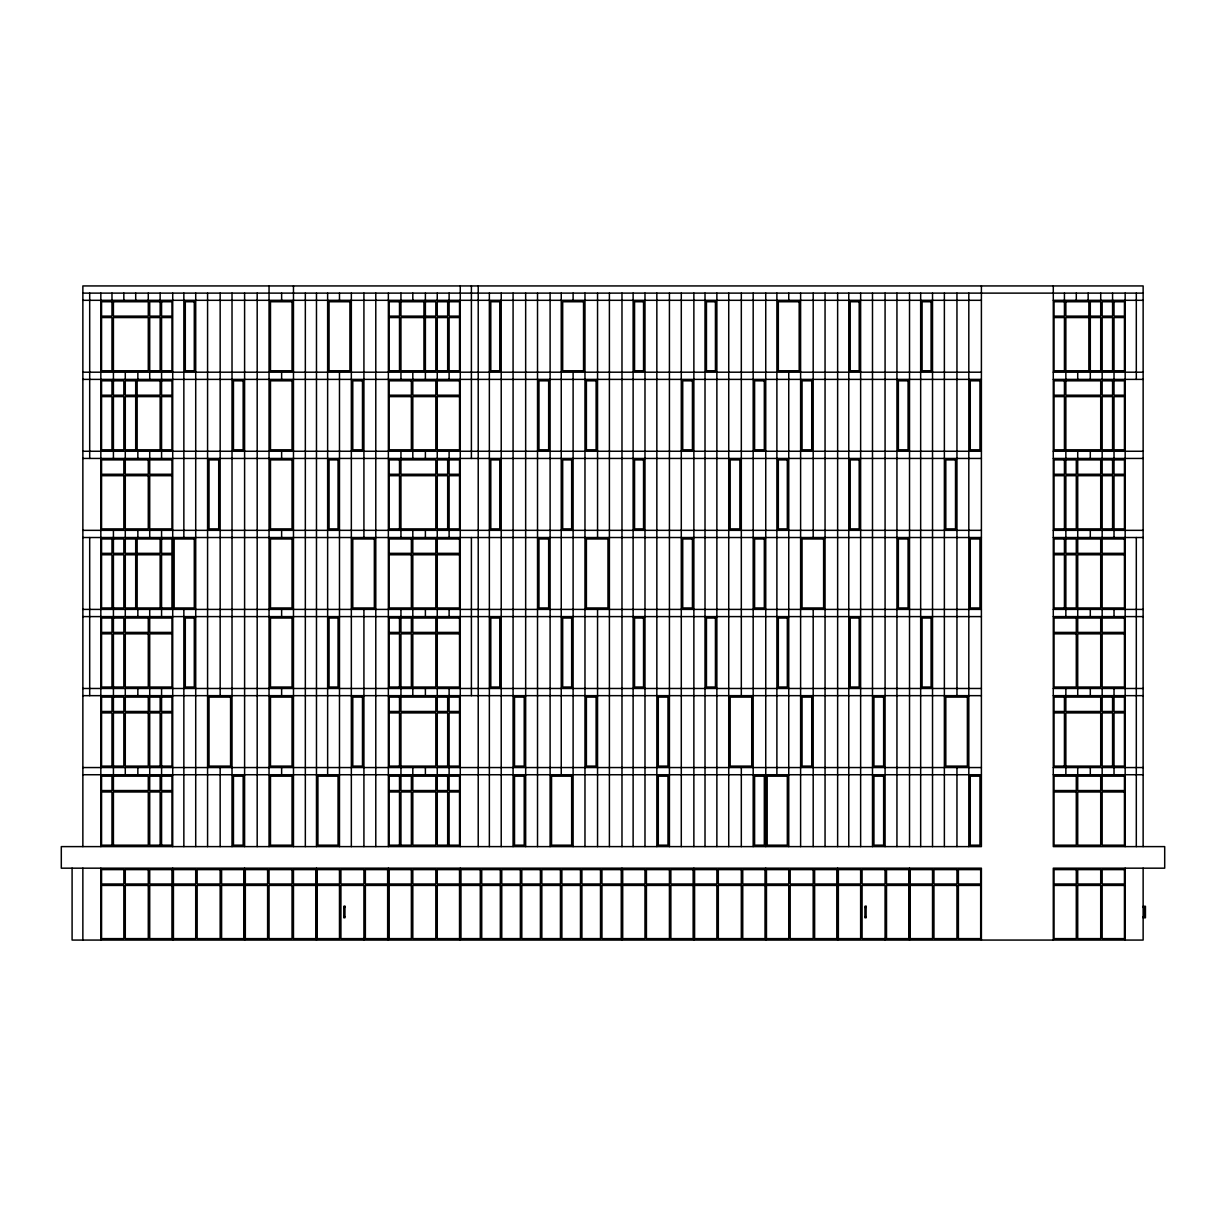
<?xml version="1.0" encoding="UTF-8"?>
<svg xmlns="http://www.w3.org/2000/svg" width="1226" height="1226" viewBox="0 0 1226 1226"><rect width="100%" height="100%" fill="white"/><g stroke="black" fill="none" stroke-linecap="round" stroke-linejoin="round"><path stroke-width="1.5" d="M82.862 293.121L1143.138 293.121M82.862 300.309L981.398 300.309M1053.287 300.309L1143.138 300.309M82.862 372.198L981.398 372.198M1053.287 372.198L1143.138 372.198M82.862 379.386L981.398 379.386M1053.287 379.386L1143.138 379.386M82.862 451.26L981.398 451.26M1053.287 451.26L1143.138 451.26M82.862 458.447L981.398 458.447M1053.287 458.447L1143.138 458.447M82.862 530.337L981.398 530.337M1053.287 530.337L1143.138 530.337M82.862 537.524L981.398 537.524M1053.287 537.524L1143.138 537.524M82.862 609.399L981.398 609.399M1053.287 609.399L1143.138 609.399M82.862 616.601L981.398 616.601M1053.287 616.601L1143.138 616.601M82.862 688.476L981.398 688.476M1053.287 688.476L1143.138 688.476M82.862 695.663L981.398 695.663M1053.287 695.663L1143.138 695.663M82.862 767.553L981.398 767.553M1053.287 767.553L1143.138 767.553M82.862 774.74L981.398 774.74M1053.287 774.74L1143.138 774.74M1143.138 906.275L1145.436 906.275L1145.436 917.784L1143.138 917.784M343.801 907.439L344.95 907.439M864.943 907.439L866.092 907.439M1143.138 907.439L1144.287 907.439L1144.287 916.634L1143.138 916.634M343.801 916.634L344.95 916.634M864.943 916.634L866.092 916.634M363.923 938.626L340.92 938.626L340.92 885.433L363.923 885.433L363.923 940.066M885.08 938.626L862.077 938.626L862.077 885.433L885.08 885.433L885.08 940.066M1143.138 846.614L1143.138 285.934L82.862 285.934L82.862 846.614M1143.138 868.177L1143.138 940.066L72.089 940.066L72.089 868.177M1136.303 293.121L1136.303 379.386M1136.303 537.524L1136.303 846.614M1125.162 293.121L1125.162 846.614M1125.162 868.177L1125.162 940.066M1114.02 301.749L1114.02 316.124L1124.441 316.124L1124.441 301.749L1102.159 301.749L1102.159 316.124L1112.58 316.124L1112.58 301.749M1114.02 370.758L1114.02 317.565L1124.441 317.565L1124.441 370.758L1102.159 370.758L1102.159 317.565L1112.58 317.565L1112.58 370.758M1114.02 372.198L1114.02 379.386M1114.02 380.826L1114.02 395.201L1124.441 395.201L1124.441 380.826L1102.159 380.826L1102.159 395.201L1112.58 395.201L1112.58 380.826M1114.02 449.819L1114.02 396.626L1124.441 396.626L1124.441 449.819L1102.159 449.819L1102.159 396.626L1112.58 396.626L1112.58 449.819M1114.02 451.26L1114.02 458.447M1114.02 459.888L1114.02 474.263L1124.441 474.263L1124.441 459.888L1102.159 459.888L1102.159 474.263L1112.58 474.263L1112.58 459.888M1114.02 528.896L1114.02 475.703L1124.441 475.703L1124.441 528.896L1102.159 528.896L1102.159 475.703L1112.58 475.703L1112.58 528.896M1114.02 530.337L1114.02 537.524M1114.02 609.399L1114.02 616.601M1114.02 688.476L1114.02 695.663M1114.02 697.104L1114.02 711.478L1124.441 711.478L1124.441 697.104L1102.159 697.104L1102.159 711.478L1112.58 711.478L1112.58 697.104M1114.02 766.112L1114.02 712.919L1124.441 712.919L1124.441 766.112L1102.159 766.112L1102.159 712.919L1112.58 712.919L1112.58 766.112M1114.02 767.553L1114.02 774.74M1112.58 293.121L1112.58 300.309M1102.159 372.198L1102.159 379.386M1102.159 451.26L1102.159 458.447M1102.159 530.337L1102.159 537.524M1102.159 609.399L1102.159 616.601M1102.159 688.476L1102.159 695.663M1102.159 767.553L1102.159 774.74M1100.718 293.121L1100.718 300.309M1090.297 301.749L1090.297 316.124M1090.297 317.565L1090.297 370.758M1090.297 372.198L1090.297 379.386M1090.297 451.26L1090.297 458.447M1090.297 530.337L1090.297 537.524M1090.297 609.399L1090.297 616.601M1090.297 688.476L1090.297 695.663M1090.297 767.553L1090.297 774.74M1088.857 301.749L1088.857 316.124M1088.857 317.565L1088.857 370.758M1088.152 293.121L1088.152 300.309M1077.715 372.198L1077.715 379.386M1077.715 451.26L1077.715 458.447M1077.715 530.337L1077.715 537.524M1077.715 609.399L1077.715 616.601M1077.715 688.476L1077.715 695.663M1077.715 767.553L1077.715 774.74M1076.29 293.121L1076.29 300.309M1065.854 301.749L1065.854 316.124L1100.718 316.124L1100.718 301.749L1054.008 301.749L1054.008 316.124L1064.429 316.124L1064.429 301.749M1065.854 370.758L1065.854 317.565L1100.718 317.565L1100.718 370.758L1054.008 370.758L1054.008 317.565L1064.429 317.565L1064.429 370.758M1065.854 372.198L1065.854 379.386M1065.854 380.826L1065.854 395.201L1100.718 395.201L1100.718 380.826L1054.008 380.826L1054.008 395.201L1064.429 395.201L1064.429 380.826M1065.854 449.819L1065.854 396.626L1100.718 396.626L1100.718 449.819L1054.008 449.819L1054.008 396.626L1064.429 396.626L1064.429 449.819M1065.854 451.26L1065.854 458.447M1065.854 459.888L1065.854 474.263L1076.29 474.263L1076.29 459.888L1054.008 459.888L1054.008 474.263L1064.429 474.263L1064.429 459.888M1065.854 528.896L1065.854 475.703L1076.29 475.703L1076.29 528.896L1054.008 528.896L1054.008 475.703L1064.429 475.703L1064.429 528.896M1065.854 530.337L1065.854 537.524M1065.854 538.965L1065.854 553.34L1076.29 553.34L1076.29 538.965L1054.008 538.965L1054.008 553.34L1064.429 553.34L1064.429 538.965M1065.854 607.973L1065.854 554.78L1076.29 554.78L1076.29 607.973L1054.008 607.973L1054.008 554.78L1064.429 554.78L1064.429 607.973M1065.854 609.399L1065.854 616.601M1065.854 688.476L1065.854 695.663M1065.854 697.104L1065.854 711.478L1100.718 711.478L1100.718 697.104L1054.008 697.104L1054.008 711.478L1064.429 711.478L1064.429 697.104M1065.854 766.112L1065.854 712.919L1100.718 712.919L1100.718 766.112L1054.008 766.112L1054.008 712.919L1064.429 712.919L1064.429 766.112M1065.854 767.553L1065.854 774.74M1064.429 293.121L1064.429 300.309M1053.287 285.934L1053.287 846.614L1164.7 846.614L1164.7 868.177L1053.287 868.177L1053.287 940.066M981.398 285.934L981.398 846.614L61.3 846.614L61.3 868.177L981.398 868.177L981.398 940.066M968.816 293.121L968.816 846.614M956.954 293.121L956.954 695.663M956.954 767.553L956.954 846.614M944.372 293.121L944.372 846.614M932.526 293.121L932.526 846.614M920.665 293.121L920.665 846.614M909.523 293.121L909.523 846.614M909.523 868.177L909.523 940.066M896.942 293.121L896.942 846.614M885.08 293.121L885.08 846.614M872.498 293.121L872.498 846.614M860.637 293.121L860.637 846.614M848.775 293.121L848.775 846.614M837.634 293.121L837.634 846.614M837.634 868.177L837.634 940.066M825.052 293.121L825.052 846.614M813.19 293.121L813.19 537.524M813.19 609.399L813.19 846.614M800.609 293.121L800.609 846.614M788.747 293.121L788.747 300.309M788.747 372.198L788.747 846.614M776.886 293.121L776.886 774.74M765.744 293.121L765.744 846.614M765.744 868.177L765.744 940.066M753.178 293.121L753.178 846.614M741.316 293.121L741.316 695.663M741.316 767.553L741.316 846.614M728.734 293.121L728.734 846.614M716.873 293.121L716.873 846.614M705.011 293.121L705.011 846.614M693.87 293.121L693.87 846.614M693.87 868.177L693.87 940.066M681.288 293.121L681.288 846.614M669.427 293.121L669.427 846.614M656.845 293.121L656.845 846.614M644.983 293.121L644.983 846.614M633.122 293.121L633.122 846.614M621.98 293.121L621.98 846.614M621.98 868.177L621.98 940.066M609.399 293.121L609.399 846.614M597.552 293.121L597.552 537.524M597.552 609.399L597.552 846.614M584.971 293.121L584.971 846.614M573.109 293.121L573.109 300.309M573.109 372.198L573.109 846.614M561.247 293.121L561.247 774.74M550.106 293.121L550.106 846.614M537.524 293.121L537.524 846.614M525.663 293.121L525.663 846.614M513.081 293.121L513.081 846.614M501.219 293.121L501.219 846.614M489.358 293.121L489.358 846.614M478.217 285.934L478.217 846.614M471.397 285.934L471.397 458.447M471.397 537.524L471.397 695.663M460.256 285.934L460.256 846.614M460.256 868.177L460.256 940.066M449.114 293.121L449.114 300.309M449.114 301.749L449.114 316.124L459.535 316.124L459.535 301.749L437.253 301.749L437.253 316.124L447.674 316.124L447.674 301.749M449.114 370.758L449.114 317.565L459.535 317.565L459.535 370.758L437.253 370.758L437.253 317.565L447.674 317.565L447.674 370.758M449.114 372.198L449.114 379.386M449.114 451.26L449.114 458.447M449.114 459.888L449.114 474.263L459.535 474.263L459.535 459.888L437.253 459.888L437.253 474.263L447.674 474.263L447.674 459.888M449.114 528.896L449.114 475.703L459.535 475.703L459.535 528.896L437.253 528.896L437.253 475.703L447.674 475.703L447.674 528.896M449.114 530.337L449.114 537.524M449.114 609.399L449.114 616.601M449.114 688.476L449.114 695.663M449.114 697.104L449.114 711.478L459.535 711.478L459.535 697.104L437.253 697.104L437.253 711.478L447.674 711.478L447.674 697.104M449.114 766.112L449.114 712.919L459.535 712.919L459.535 766.112L437.253 766.112L437.253 712.919L447.674 712.919L447.674 766.112M449.114 767.553L449.114 774.74M449.114 776.181L449.114 790.555L459.535 790.555L459.535 776.181L437.253 776.181L437.253 790.555L447.674 790.555L447.674 776.181M449.114 845.174L449.114 791.981L459.535 791.981L459.535 845.174L437.253 845.174L437.253 791.981L447.674 791.981L447.674 845.174M437.253 293.121L437.253 300.309M437.253 372.198L437.253 379.386M437.253 451.26L437.253 458.447M437.253 530.337L437.253 537.524M437.253 609.399L437.253 616.601M437.253 688.476L437.253 695.663M437.253 767.553L437.253 774.74M425.391 293.121L425.391 300.309M425.391 301.749L425.391 316.124M425.391 317.565L425.391 370.758M425.391 372.198L425.391 379.386M425.391 451.26L425.391 458.447M425.391 530.337L425.391 537.524M425.391 609.399L425.391 616.601M425.391 688.476L425.391 695.663M425.391 767.553L425.391 774.74M423.951 301.749L423.951 316.124M423.951 317.565L423.951 370.758M412.81 293.121L412.81 300.309M412.81 372.198L412.81 379.386M412.81 451.26L412.81 458.447M412.81 530.337L412.81 537.524M412.81 609.399L412.81 616.601M412.81 688.476L412.81 695.663M412.81 767.553L412.81 774.74M400.948 293.121L400.948 300.309M400.948 301.749L400.948 316.124L435.812 316.124L435.812 301.749L389.086 301.749L389.086 316.124L399.507 316.124L399.507 301.749M400.948 370.758L400.948 317.565L435.812 317.565L435.812 370.758L389.086 370.758L389.086 317.565L399.507 317.565L399.507 370.758M400.948 372.198L400.948 379.386M400.948 451.26L400.948 458.447M400.948 459.888L400.948 474.263L435.812 474.263L435.812 459.888L389.086 459.888L389.086 474.263L399.507 474.263L399.507 459.888M400.948 528.896L400.948 475.703L435.812 475.703L435.812 528.896L389.086 528.896L389.086 475.703L399.507 475.703L399.507 528.896M400.948 530.337L400.948 537.524M400.948 609.399L400.948 616.601M400.948 618.027L400.948 632.401L411.369 632.401L411.369 618.027L389.086 618.027L389.086 632.401L399.507 632.401L399.507 618.027M400.948 687.035L400.948 633.842L411.369 633.842L411.369 687.035L389.086 687.035L389.086 633.842L399.507 633.842L399.507 687.035M400.948 688.476L400.948 695.663M400.948 697.104L400.948 711.478L435.812 711.478L435.812 697.104L389.086 697.104L389.086 711.478L399.507 711.478L399.507 697.104M400.948 766.112L400.948 712.919L435.812 712.919L435.812 766.112L389.086 766.112L389.086 712.919L399.507 712.919L399.507 766.112M400.948 767.553L400.948 774.74M400.948 776.181L400.948 790.555L411.369 790.555L411.369 776.181L389.086 776.181L389.086 790.555L399.507 790.555L399.507 776.181M400.948 845.174L400.948 791.981L411.369 791.981L411.369 845.174L389.086 845.174L389.086 791.981L399.507 791.981L399.507 845.174M388.366 293.121L388.366 846.614M388.366 868.177L388.366 940.066M375.784 293.121L375.784 846.614M363.923 293.121L363.923 537.524M363.923 609.399L363.923 846.614M351.341 293.121L351.341 846.614M339.479 293.121L339.479 300.309M339.479 372.198L339.479 846.614M327.633 293.121L327.633 774.74M316.477 293.121L316.477 846.614M316.477 868.177L316.477 940.066M305.335 293.121L305.335 846.614M293.474 285.934L293.474 846.614M281.628 293.121L281.628 300.309M281.628 372.198L281.628 379.386M281.628 451.26L281.628 458.447M281.628 530.337L281.628 537.524M281.628 609.399L281.628 616.601M281.628 688.476L281.628 695.663M281.628 767.553L281.628 774.74M269.046 285.934L269.046 846.614M257.184 293.121L257.184 846.614M244.602 293.121L244.602 846.614M244.602 868.177L244.602 940.066M232.02 293.121L232.02 846.614M220.159 293.121L220.159 695.663M220.159 767.553L220.159 846.614M207.577 293.121L207.577 846.614M195.716 293.121L195.716 846.614M183.854 293.121L183.854 537.524M183.854 609.399L183.854 846.614M172.713 293.121L172.713 846.614M172.713 868.177L172.713 940.066M161.571 301.749L161.571 316.124L171.992 316.124L171.992 301.749L149.71 301.749L149.71 316.124L160.146 316.124L160.146 301.749M161.571 370.758L161.571 317.565L171.992 317.565L171.992 370.758L149.71 370.758L149.71 317.565L160.146 317.565L160.146 370.758M161.571 372.198L161.571 379.386M161.571 380.826L161.571 395.201L171.992 395.201L171.992 380.826L125.282 380.826L125.282 395.201L160.146 395.201L160.146 380.826M161.571 449.819L161.571 396.626L171.992 396.626L171.992 449.819L125.282 449.819L125.282 396.626L160.146 396.626L160.146 449.819M161.571 451.26L161.571 458.447M161.571 530.337L161.571 537.524M161.571 538.965L161.571 553.34L171.992 553.34L171.992 538.965L125.282 538.965L125.282 553.34L160.146 553.34L160.146 538.965M161.571 607.973L161.571 554.78L171.992 554.78L171.992 607.973L125.282 607.973L125.282 554.78L160.146 554.78L160.146 607.973M161.571 609.399L161.571 616.601M161.571 688.476L161.571 695.663M161.571 697.104L161.571 711.478L171.992 711.478L171.992 697.104L149.71 697.104L149.71 711.478L160.146 711.478L160.146 697.104M161.571 766.112L161.571 712.919L171.992 712.919L171.992 766.112L149.71 766.112L149.71 712.919L160.146 712.919L160.146 766.112M161.571 767.553L161.571 774.74M161.571 776.181L161.571 790.555L171.992 790.555L171.992 776.181L149.71 776.181L149.71 790.555L160.146 790.555L160.146 776.181M161.571 845.174L161.571 791.981L171.992 791.981L171.992 845.174L149.71 845.174L149.71 791.981L160.146 791.981L160.146 845.174M160.146 293.121L160.146 300.309M149.71 372.198L149.71 379.386M149.71 451.26L149.71 458.447M149.71 530.337L149.71 537.524M149.71 609.399L149.71 616.601M149.71 688.476L149.71 695.663M149.71 767.553L149.71 774.74M148.285 293.121L148.285 300.309M137.848 372.198L137.848 379.386M137.848 451.26L137.848 458.447M137.848 530.337L137.848 537.524M137.848 609.399L137.848 616.601M137.848 688.476L137.848 695.663M137.848 767.553L137.848 774.74M137.143 380.826L137.143 395.201M137.143 396.626L137.143 449.819M137.143 538.965L137.143 553.34M137.143 554.78L137.143 607.973M135.703 293.121L135.703 300.309M135.703 380.826L135.703 395.201M135.703 396.626L135.703 449.819M135.703 538.965L135.703 553.34M135.703 554.78L135.703 607.973M125.282 372.198L125.282 379.386M125.282 451.26L125.282 458.447M125.282 530.337L125.282 537.524M125.282 609.399L125.282 616.601M125.282 688.476L125.282 695.663M125.282 767.553L125.282 774.74M123.841 293.121L123.841 300.309M113.42 301.749L113.42 316.124L148.285 316.124L148.285 301.749L101.559 301.749L101.559 316.124L111.98 316.124L111.98 301.749M113.42 370.758L113.42 317.565L148.285 317.565L148.285 370.758L101.559 370.758L101.559 317.565L111.98 317.565L111.98 370.758M113.42 372.198L113.42 379.386M113.42 380.826L113.42 395.201L123.841 395.201L123.841 380.826L101.559 380.826L101.559 395.201L111.98 395.201L111.98 380.826M113.42 449.819L113.42 396.626L123.841 396.626L123.841 449.819L101.559 449.819L101.559 396.626L111.98 396.626L111.98 449.819M113.42 451.26L113.42 458.447M113.42 530.337L113.42 537.524M113.42 538.965L113.42 553.34L123.841 553.34L123.841 538.965L101.559 538.965L101.559 553.34L111.98 553.34L111.98 538.965M113.42 607.973L113.42 554.78L123.841 554.78L123.841 607.973L101.559 607.973L101.559 554.78L111.98 554.78L111.98 607.973M113.42 609.399L113.42 616.601M113.42 618.027L113.42 632.401L123.841 632.401L123.841 618.027L101.559 618.027L101.559 632.401L111.98 632.401L111.98 618.027M113.42 687.035L113.42 633.842L123.841 633.842L123.841 687.035L101.559 687.035L101.559 633.842L111.98 633.842L111.98 687.035M113.42 688.476L113.42 695.663M113.42 697.104L113.42 711.478L123.841 711.478L123.841 697.104L101.559 697.104L101.559 711.478L111.98 711.478L111.98 697.104M113.42 766.112L113.42 712.919L123.841 712.919L123.841 766.112L101.559 766.112L101.559 712.919L111.98 712.919L111.98 766.112M113.42 767.553L113.42 774.74M113.42 776.181L113.42 790.555L148.285 790.555L148.285 776.181L101.559 776.181L101.559 790.555L111.98 790.555L111.98 776.181M113.42 845.174L113.42 791.981L148.285 791.981L148.285 845.174L101.559 845.174L101.559 791.981L111.98 791.981L111.98 845.174M111.98 293.121L111.98 300.309M100.838 293.121L100.838 846.614M100.838 868.177L100.838 940.066M89.697 293.121L89.697 458.447M89.697 537.524L89.697 695.663M82.862 868.177L82.862 940.066M194.29 301.749L185.295 301.749L185.295 370.758L194.29 370.758L194.29 301.749M292.049 301.749L270.486 301.749L270.486 370.758L292.049 370.758L292.049 301.749M349.916 301.749L329.058 301.749L329.058 370.758L349.916 370.758L349.916 301.749M499.779 301.749L490.798 301.749L490.798 370.758L499.779 370.758L499.779 301.749M583.53 301.749L562.688 301.749L562.688 370.758L583.53 370.758L583.53 301.749M643.543 301.749L634.562 301.749L634.562 370.758L643.543 370.758L643.543 301.749M715.432 301.749L706.452 301.749L706.452 370.758L715.432 370.758L715.432 301.749M799.183 301.749L778.326 301.749L778.326 370.758L799.183 370.758L799.183 301.749M859.196 301.749L850.216 301.749L850.216 370.758L859.196 370.758L859.196 301.749M931.086 301.749L922.09 301.749L922.09 370.758L931.086 370.758L931.086 301.749M243.162 380.826L233.461 380.826L233.461 449.819L243.162 449.819L243.162 380.826M292.049 380.826L270.486 380.826L270.486 449.819L292.049 449.819L292.049 380.826M362.482 380.826L352.781 380.826L352.781 449.819L362.482 449.819L362.482 380.826M411.369 380.826L389.086 380.826L389.086 395.201L411.369 395.201L411.369 380.826M435.812 380.826L412.81 380.826L412.81 395.201L435.812 395.201L435.812 380.826M459.535 380.826L437.253 380.826L437.253 395.201L459.535 395.201L459.535 380.826M548.666 380.826L538.965 380.826L538.965 449.819L548.666 449.819L548.666 380.826M596.112 380.826L586.396 380.826L586.396 449.819L596.112 449.819L596.112 380.826M692.429 380.826L682.729 380.826L682.729 449.819L692.429 449.819L692.429 380.826M764.319 380.826L754.603 380.826L754.603 449.819L764.319 449.819L764.319 380.826M811.75 380.826L802.049 380.826L802.049 449.819L811.75 449.819L811.75 380.826M908.083 380.826L898.367 380.826L898.367 449.819L908.083 449.819L908.083 380.826M979.957 380.826L970.256 380.826L970.256 449.819L979.957 449.819L979.957 380.826M411.369 396.626L389.086 396.626L389.086 449.819L411.369 449.819L411.369 396.626M435.812 396.626L412.81 396.626L412.81 449.819L435.812 449.819L435.812 396.626M459.535 396.626L437.253 396.626L437.253 449.819L459.535 449.819L459.535 396.626M123.841 459.888L101.559 459.888L101.559 474.263L123.841 474.263L123.841 459.888M148.285 459.888L125.282 459.888L125.282 474.263L148.285 474.263L148.285 459.888M171.992 459.888L149.71 459.888L149.71 474.263L171.992 474.263L171.992 459.888M218.718 459.888L209.018 459.888L209.018 528.896L218.718 528.896L218.718 459.888M292.049 459.888L270.486 459.888L270.486 528.896L292.049 528.896L292.049 459.888M338.054 459.888L329.058 459.888L329.058 528.896L338.054 528.896L338.054 459.888M499.779 459.888L490.798 459.888L490.798 528.896L499.779 528.896L499.779 459.888M571.668 459.888L562.688 459.888L562.688 528.896L571.668 528.896L571.668 459.888M643.543 459.888L634.562 459.888L634.562 528.896L643.543 528.896L643.543 459.888M739.876 459.888L730.175 459.888L730.175 528.896L739.876 528.896L739.876 459.888M787.322 459.888L778.326 459.888L778.326 528.896L787.322 528.896L787.322 459.888M859.196 459.888L850.216 459.888L850.216 528.896L859.196 528.896L859.196 459.888M955.514 459.888L945.813 459.888L945.813 528.896L955.514 528.896L955.514 459.888M1100.718 459.888L1077.715 459.888L1077.715 474.263L1100.718 474.263L1100.718 459.888M123.841 475.703L101.559 475.703L101.559 528.896L123.841 528.896L123.841 475.703M148.285 475.703L125.282 475.703L125.282 528.896L148.285 528.896L148.285 475.703M171.992 475.703L149.71 475.703L149.71 528.896L171.992 528.896L171.992 475.703M1100.718 475.703L1077.715 475.703L1077.715 528.896L1100.718 528.896L1100.718 475.703M194.29 538.965L174.153 538.965L174.153 607.973L194.29 607.973L194.29 538.965M292.049 538.965L270.486 538.965L270.486 607.973L292.049 607.973L292.049 538.965M374.344 538.965L352.781 538.965L352.781 607.973L374.344 607.973L374.344 538.965M411.369 538.965L389.086 538.965L389.086 553.34L411.369 553.34L411.369 538.965M435.812 538.965L412.81 538.965L412.81 553.34L435.812 553.34L435.812 538.965M459.535 538.965L437.253 538.965L437.253 553.34L459.535 553.34L459.535 538.965M548.666 538.965L538.965 538.965L538.965 607.973L548.666 607.973L548.666 538.965M607.973 538.965L586.396 538.965L586.396 607.973L607.973 607.973L607.973 538.965M692.429 538.965L682.729 538.965L682.729 607.973L692.429 607.973L692.429 538.965M764.319 538.965L754.603 538.965L754.603 607.973L764.319 607.973L764.319 538.965M823.611 538.965L802.049 538.965L802.049 607.973L823.611 607.973L823.611 538.965M908.083 538.965L898.367 538.965L898.367 607.973L908.083 607.973L908.083 538.965M979.957 538.965L970.256 538.965L970.256 607.973L979.957 607.973L979.957 538.965M1100.718 538.965L1077.715 538.965L1077.715 553.34L1100.718 553.34L1100.718 538.965M1124.441 538.965L1102.159 538.965L1102.159 553.34L1124.441 553.34L1124.441 538.965M411.369 554.78L389.086 554.78L389.086 607.973L411.369 607.973L411.369 554.78M435.812 554.78L412.81 554.78L412.81 607.973L435.812 607.973L435.812 554.78M459.535 554.78L437.253 554.78L437.253 607.973L459.535 607.973L459.535 554.78M1100.718 554.78L1077.715 554.78L1077.715 607.973L1100.718 607.973L1100.718 554.78M1124.441 554.78L1102.159 554.78L1102.159 607.973L1124.441 607.973L1124.441 554.78M148.285 618.027L125.282 618.027L125.282 632.401L148.285 632.401L148.285 618.027M171.992 618.027L149.71 618.027L149.71 632.401L171.992 632.401L171.992 618.027M194.29 618.027L185.295 618.027L185.295 687.035L194.29 687.035L194.29 618.027M292.049 618.027L270.486 618.027L270.486 687.035L292.049 687.035L292.049 618.027M338.054 618.027L329.058 618.027L329.058 687.035L338.054 687.035L338.054 618.027M435.812 618.027L412.81 618.027L412.81 632.401L435.812 632.401L435.812 618.027M459.535 618.027L437.253 618.027L437.253 632.401L459.535 632.401L459.535 618.027M499.779 618.027L490.798 618.027L490.798 687.035L499.779 687.035L499.779 618.027M571.668 618.027L562.688 618.027L562.688 687.035L571.668 687.035L571.668 618.027M643.543 618.027L634.562 618.027L634.562 687.035L643.543 687.035L643.543 618.027M715.432 618.027L706.452 618.027L706.452 687.035L715.432 687.035L715.432 618.027M787.322 618.027L778.326 618.027L778.326 687.035L787.322 687.035L787.322 618.027M859.196 618.027L850.216 618.027L850.216 687.035L859.196 687.035L859.196 618.027M931.086 618.027L922.09 618.027L922.09 687.035L931.086 687.035L931.086 618.027M1076.29 618.027L1054.008 618.027L1054.008 632.401L1076.29 632.401L1076.29 618.027M1100.718 618.027L1077.715 618.027L1077.715 632.401L1100.718 632.401L1100.718 618.027M1124.441 618.027L1102.159 618.027L1102.159 632.401L1124.441 632.401L1124.441 618.027M148.285 633.842L125.282 633.842L125.282 687.035L148.285 687.035L148.285 633.842M171.992 633.842L149.71 633.842L149.71 687.035L171.992 687.035L171.992 633.842M435.812 633.842L412.81 633.842L412.81 687.035L435.812 687.035L435.812 633.842M459.535 633.842L437.253 633.842L437.253 687.035L459.535 687.035L459.535 633.842M1076.29 633.842L1054.008 633.842L1054.008 687.035L1076.29 687.035L1076.29 633.842M1100.718 633.842L1077.715 633.842L1077.715 687.035L1100.718 687.035L1100.718 633.842M1124.441 633.842L1102.159 633.842L1102.159 687.035L1124.441 687.035L1124.441 633.842M148.285 697.104L125.282 697.104L125.282 711.478L148.285 711.478L148.285 697.104M230.58 697.104L209.018 697.104L209.018 766.112L230.58 766.112L230.58 697.104M292.049 697.104L270.486 697.104L270.486 766.112L292.049 766.112L292.049 697.104M362.482 697.104L352.781 697.104L352.781 766.112L362.482 766.112L362.482 697.104M524.222 697.104L514.522 697.104L514.522 766.112L524.222 766.112L524.222 697.104M596.112 697.104L586.396 697.104L586.396 766.112L596.112 766.112L596.112 697.104M667.986 697.104L658.285 697.104L658.285 766.112L667.986 766.112L667.986 697.104M751.737 697.104L730.175 697.104L730.175 766.112L751.737 766.112L751.737 697.104M811.75 697.104L802.049 697.104L802.049 766.112L811.75 766.112L811.75 697.104M883.639 697.104L873.939 697.104L873.939 766.112L883.639 766.112L883.639 697.104M967.375 697.104L945.813 697.104L945.813 766.112L967.375 766.112L967.375 697.104M148.285 712.919L125.282 712.919L125.282 766.112L148.285 766.112L148.285 712.919M243.162 776.181L233.461 776.181L233.461 845.174L243.162 845.174L243.162 776.181M292.049 776.181L270.486 776.181L270.486 845.174L292.049 845.174L292.049 776.181M338.054 776.181L317.917 776.181L317.917 845.174L338.054 845.174L338.054 776.181M435.812 776.181L412.81 776.181L412.81 790.555L435.812 790.555L435.812 776.181M524.222 776.181L514.522 776.181L514.522 845.174L524.222 845.174L524.222 776.181M571.668 776.181L551.547 776.181L551.547 845.174L571.668 845.174L571.668 776.181M667.986 776.181L658.285 776.181L658.285 845.174L667.986 845.174L667.986 776.181M764.319 776.181L754.603 776.181L754.603 845.174L764.319 845.174L764.319 776.181M787.322 776.181L767.185 776.181L767.185 845.174L787.322 845.174L787.322 776.181M883.639 776.181L873.939 776.181L873.939 845.174L883.639 845.174L883.639 776.181M979.957 776.181L970.256 776.181L970.256 845.174L979.957 845.174L979.957 776.181M1076.29 776.181L1054.008 776.181L1054.008 790.555L1076.29 790.555L1076.29 776.181M1100.718 776.181L1077.715 776.181L1077.715 790.555L1100.718 790.555L1100.718 776.181M1124.441 776.181L1102.159 776.181L1102.159 790.555L1124.441 790.555L1124.441 776.181M435.812 791.981L412.81 791.981L412.81 845.174L435.812 845.174L435.812 791.981M1076.29 791.981L1054.008 791.981L1054.008 845.174L1076.29 845.174L1076.29 791.981M1100.718 791.981L1077.715 791.981L1077.715 845.174L1100.718 845.174L1100.718 791.981M1124.441 791.981L1102.159 791.981L1102.159 845.174L1124.441 845.174L1124.441 791.981M123.841 869.617L101.559 869.617L101.559 883.992L123.841 883.992L123.841 869.617M148.285 869.617L125.282 869.617L125.282 883.992L148.285 883.992L148.285 869.617M171.992 869.617L149.71 869.617L149.71 883.992L171.992 883.992L171.992 869.617M195.716 869.617L173.433 869.617L173.433 883.992L195.716 883.992L195.716 869.617M220.159 869.617L197.156 869.617L197.156 883.992L220.159 883.992L220.159 869.617M243.882 869.617L221.599 869.617L221.599 883.992L243.882 883.992L243.882 869.617M267.605 869.617L245.323 869.617L245.323 883.992L267.605 883.992L267.605 869.617M292.049 869.617L269.046 869.617L269.046 883.992L292.049 883.992L292.049 869.617M315.772 869.617L293.474 869.617L293.474 883.992L315.772 883.992L315.772 869.617M339.479 869.617L317.197 869.617L317.197 883.992L339.479 883.992L339.479 869.617M363.923 869.617L340.92 869.617L340.92 883.992L363.923 883.992L363.923 869.617M387.646 869.617L365.363 869.617L365.363 883.992L387.646 883.992L387.646 869.617M411.369 869.617L389.086 869.617L389.086 883.992L411.369 883.992L411.369 869.617M435.812 869.617L412.81 869.617L412.81 883.992L435.812 883.992L435.812 869.617M459.535 869.617L437.253 869.617L437.253 883.992L459.535 883.992L459.535 869.617M480.285 869.617L460.961 869.617L460.961 883.992L480.285 883.992L480.285 869.617M500.331 869.617L481.726 869.617L481.726 883.992L500.331 883.992L500.331 869.617M520.36 869.617L501.756 869.617L501.756 883.992L520.36 883.992L520.36 869.617M540.405 869.617L521.801 869.617L521.801 883.992L540.405 883.992L540.405 869.617M560.435 869.617L541.831 869.617L541.831 883.992L560.435 883.992L560.435 869.617M580.48 869.617L561.876 869.617L561.876 883.992L580.48 883.992L580.48 869.617M600.51 869.617L581.906 869.617L581.906 883.992L600.51 883.992L600.51 869.617M621.26 869.617L601.951 869.617L601.951 883.992L621.26 883.992L621.26 869.617M644.983 869.617L622.701 869.617L622.701 883.992L644.983 883.992L644.983 869.617M669.427 869.617L646.424 869.617L646.424 883.992L669.427 883.992L669.427 869.617M693.15 869.617L670.867 869.617L670.867 883.992L693.15 883.992L693.15 869.617M716.873 869.617L694.59 869.617L694.59 883.992L716.873 883.992L716.873 869.617M741.316 869.617L718.313 869.617L718.313 883.992L741.316 883.992L741.316 869.617M765.039 869.617L742.741 869.617L742.741 883.992L765.039 883.992L765.039 869.617M788.747 869.617L766.465 869.617L766.465 883.992L788.747 883.992L788.747 869.617M813.19 869.617L790.188 869.617L790.188 883.992L813.19 883.992L813.19 869.617M836.914 869.617L814.631 869.617L814.631 883.992L836.914 883.992L836.914 869.617M860.637 869.617L838.354 869.617L838.354 883.992L860.637 883.992L860.637 869.617M885.08 869.617L862.077 869.617L862.077 883.992L885.08 883.992L885.08 869.617M908.803 869.617L886.521 869.617L886.521 883.992L908.803 883.992L908.803 869.617M932.526 869.617L910.228 869.617L910.228 883.992L932.526 883.992L932.526 869.617M956.954 869.617L933.951 869.617L933.951 883.992L956.954 883.992L956.954 869.617M980.677 869.617L958.395 869.617L958.395 883.992L980.677 883.992L980.677 869.617M1076.29 869.617L1054.008 869.617L1054.008 883.992L1076.29 883.992L1076.29 869.617M1100.718 869.617L1077.715 869.617L1077.715 883.992L1100.718 883.992L1100.718 869.617M1124.441 869.617L1102.159 869.617L1102.159 883.992L1124.441 883.992L1124.441 869.617M123.841 885.433L101.559 885.433L101.559 938.626L123.841 938.626L123.841 885.433M148.285 885.433L125.282 885.433L125.282 938.626L148.285 938.626L148.285 885.433M171.992 885.433L149.71 885.433L149.71 938.626L171.992 938.626L171.992 885.433M195.716 885.433L173.433 885.433L173.433 938.626L195.716 938.626L195.716 885.433M220.159 885.433L197.156 885.433L197.156 938.626L220.159 938.626L220.159 885.433M243.882 885.433L221.599 885.433L221.599 938.626L243.882 938.626L243.882 885.433M267.605 885.433L245.323 885.433L245.323 938.626L267.605 938.626L267.605 885.433M292.049 885.433L269.046 885.433L269.046 938.626L292.049 938.626L292.049 885.433M315.772 885.433L293.474 885.433L293.474 938.626L315.772 938.626L315.772 885.433M339.479 885.433L317.197 885.433L317.197 938.626L339.479 938.626L339.479 885.433M387.646 885.433L365.363 885.433L365.363 938.626L387.646 938.626L387.646 885.433M411.369 885.433L389.086 885.433L389.086 938.626L411.369 938.626L411.369 885.433M435.812 885.433L412.81 885.433L412.81 938.626L435.812 938.626L435.812 885.433M459.535 885.433L437.253 885.433L437.253 938.626L459.535 938.626L459.535 885.433M480.285 885.433L460.961 885.433L460.961 938.626L480.285 938.626L480.285 885.433M500.331 885.433L481.726 885.433L481.726 938.626L500.331 938.626L500.331 885.433M520.36 885.433L501.756 885.433L501.756 938.626L520.36 938.626L520.36 885.433M540.405 885.433L521.801 885.433L521.801 938.626L540.405 938.626L540.405 885.433M560.435 885.433L541.831 885.433L541.831 938.626L560.435 938.626L560.435 885.433M580.48 885.433L561.876 885.433L561.876 938.626L580.48 938.626L580.48 885.433M600.51 885.433L581.906 885.433L581.906 938.626L600.51 938.626L600.51 885.433M621.26 885.433L601.951 885.433L601.951 938.626L621.26 938.626L621.26 885.433M644.983 885.433L622.701 885.433L622.701 938.626L644.983 938.626L644.983 885.433M669.427 885.433L646.424 885.433L646.424 938.626L669.427 938.626L669.427 885.433M693.15 885.433L670.867 885.433L670.867 938.626L693.15 938.626L693.15 885.433M716.873 885.433L694.59 885.433L694.59 938.626L716.873 938.626L716.873 885.433M741.316 885.433L718.313 885.433L718.313 938.626L741.316 938.626L741.316 885.433M765.039 885.433L742.741 885.433L742.741 938.626L765.039 938.626L765.039 885.433M788.747 885.433L766.465 885.433L766.465 938.626L788.747 938.626L788.747 885.433M813.19 885.433L790.188 885.433L790.188 938.626L813.19 938.626L813.19 885.433M836.914 885.433L814.631 885.433L814.631 938.626L836.914 938.626L836.914 885.433M860.637 885.433L838.354 885.433L838.354 938.626L860.637 938.626L860.637 885.433M908.803 885.433L886.521 885.433L886.521 938.626L908.803 938.626L908.803 885.433M932.526 885.433L910.228 885.433L910.228 938.626L932.526 938.626L932.526 885.433M956.954 885.433L933.951 885.433L933.951 938.626L956.954 938.626L956.954 885.433M980.677 885.433L958.395 885.433L958.395 938.626L980.677 938.626L980.677 885.433M1076.29 885.433L1054.008 885.433L1054.008 938.626L1076.29 938.626L1076.29 885.433M1100.718 885.433L1077.715 885.433L1077.715 938.626L1100.718 938.626L1100.718 885.433M1124.441 885.433L1102.159 885.433L1102.159 938.626L1124.441 938.626L1124.441 885.433M344.95 906.275L343.801 906.275L343.801 917.784L344.95 917.784L344.95 906.275M866.092 906.275L864.943 906.275L864.943 917.784L866.092 917.784L866.092 906.275"/></g></svg>
